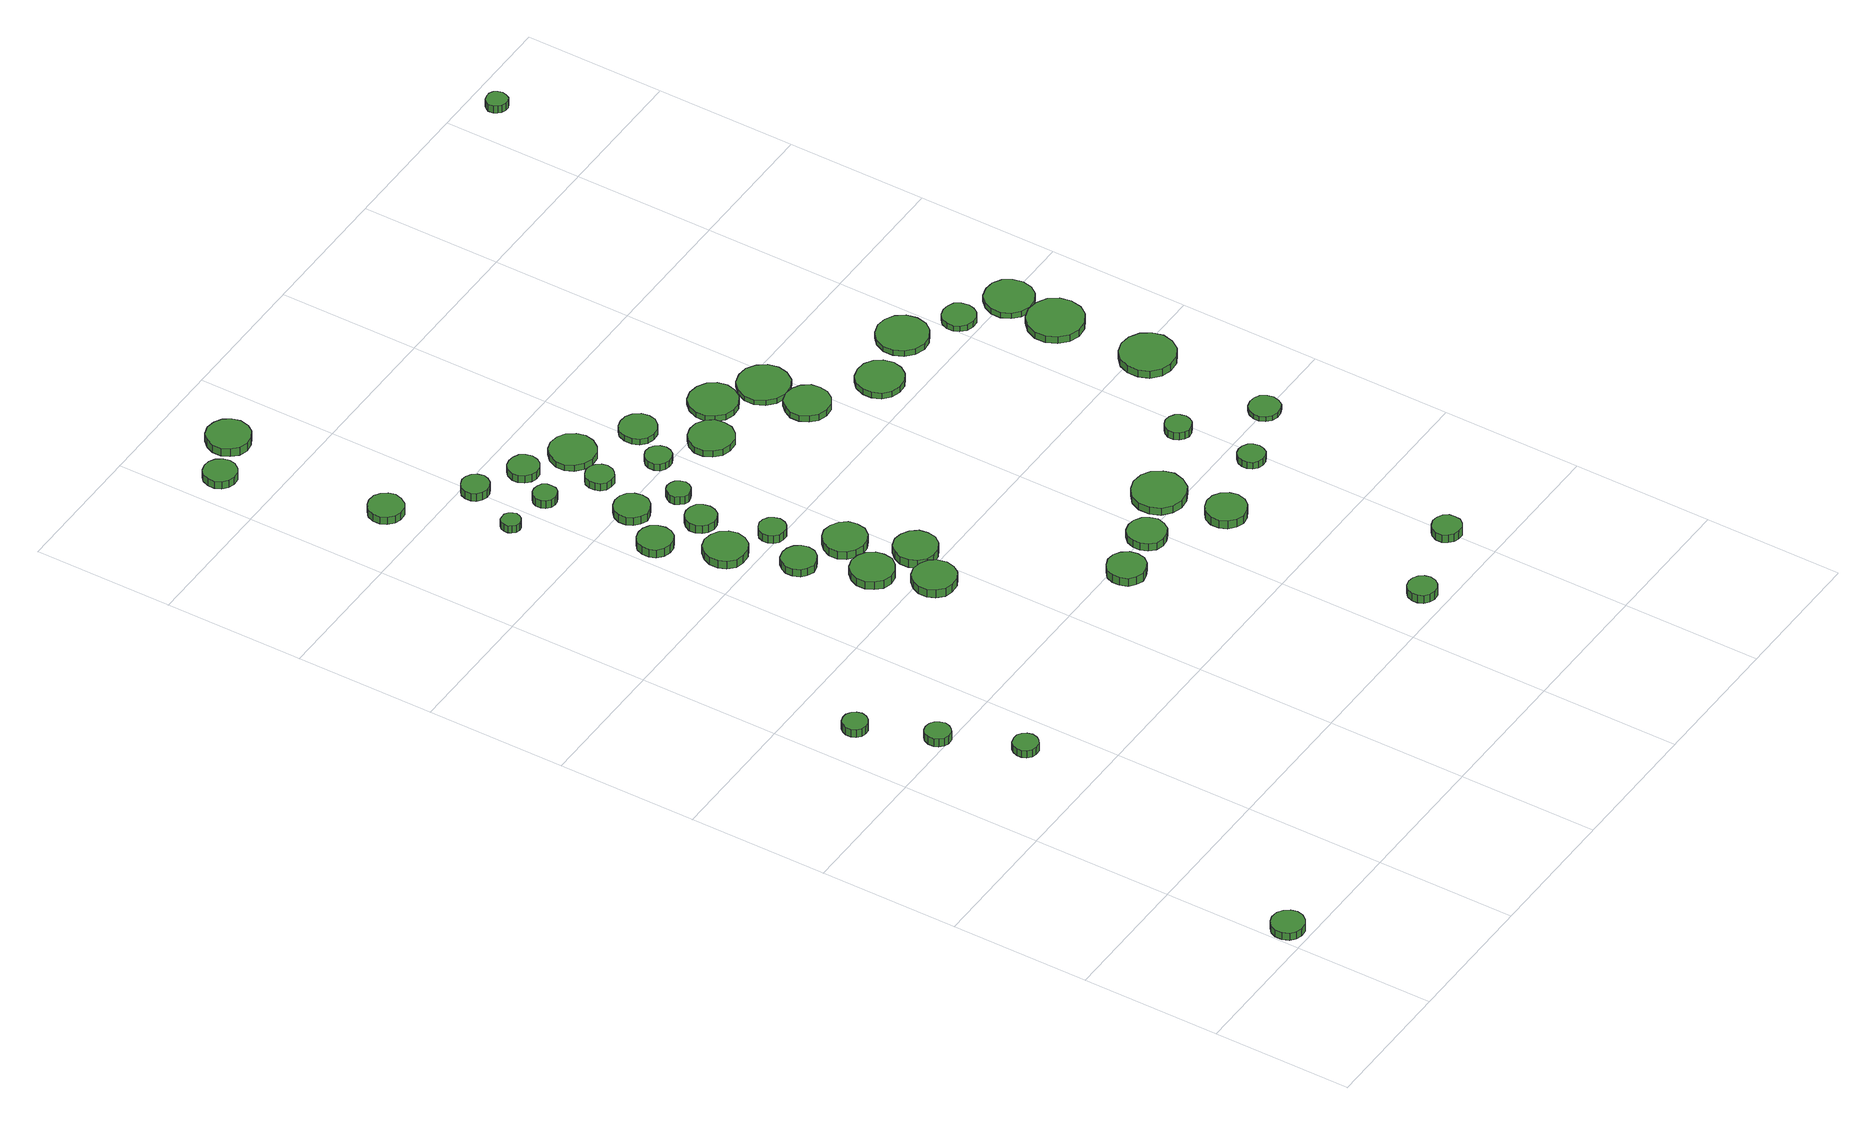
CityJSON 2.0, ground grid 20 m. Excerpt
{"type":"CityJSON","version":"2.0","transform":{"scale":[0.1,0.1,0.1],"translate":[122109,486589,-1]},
"CityObjects":{
"tree1":{"type":"SolitaryVegetationObject","attributes":{"function":"something"},"geometry":[{"type":"MultiSurface","lod":"1","boundaries":[[[0,1,2,3,4,5,6,7,8,9,10,11,12,13,14]],[[15,16,17,18,19,20,21,22,23,24,25,26,27,28,29]],[[0,29,28,1]],[[1,28,27,2]],[[2,27,26,3]],[[3,26,25,4]],[[4,25,24,5]],[[5,24,23,6]],[[6,23,22,7]],[[7,22,21,8]],[[8,21,20,9]],[[9,20,19,10]],[[10,19,18,11]],[[11,18,17,12]],[[12,17,16,13]],[[13,16,15,14]],[[14,15,29,0]]]}]},
"tree2":{"type":"SolitaryVegetationObject","attributes":{"function":"something"},"geometry":[{"type":"MultiSurface","lod":"1","boundaries":[[[30,31,32,33,34,35,36,37,38,39,40,41,42,43,44]],[[45,46,47,48,49,50,51,52,53,54,55,56,57,58,59]],[[30,59,58,31]],[[31,58,57,32]],[[32,57,56,33]],[[33,56,55,34]],[[34,55,54,35]],[[35,54,53,36]],[[36,53,52,37]],[[37,52,51,38]],[[38,51,50,39]],[[39,50,49,40]],[[40,49,48,41]],[[41,48,47,42]],[[42,47,46,43]],[[43,46,45,44]],[[44,45,59,30]]]}]},
"tree3":{"type":"SolitaryVegetationObject","attributes":{"function":"something"},"geometry":[{"type":"MultiSurface","lod":"1","boundaries":[[[60,61,62,63,64,65,66,67,68,69,70,71,72,73,74]],[[75,76,77,78,79,80,81,82,83,84,85,86,87,88,89]],[[60,89,88,61]],[[61,88,87,62]],[[62,87,86,63]],[[63,86,85,64]],[[64,85,84,65]],[[65,84,83,66]],[[66,83,82,67]],[[67,82,81,68]],[[68,81,80,69]],[[69,80,79,70]],[[70,79,78,71]],[[71,78,77,72]],[[72,77,76,73]],[[73,76,75,74]],[[74,75,89,60]]]}]},
"tree4":{"type":"SolitaryVegetationObject","attributes":{"function":"something"},"geometry":[{"type":"MultiSurface","lod":"1","boundaries":[[[90,91,92,93,94,95,96,97,98,99,100,101,102,103,104]],[[105,106,107,108,109,110,111,112,113,114,115,116,117,118,119]],[[90,119,118,91]],[[91,118,117,92]],[[92,117,116,93]],[[93,116,115,94]],[[94,115,114,95]],[[95,114,113,96]],[[96,113,112,97]],[[97,112,111,98]],[[98,111,110,99]],[[99,110,109,100]],[[100,109,108,101]],[[101,108,107,102]],[[102,107,106,103]],[[103,106,105,104]],[[104,105,119,90]]]}]},
"tree5":{"type":"SolitaryVegetationObject","attributes":{"function":"something"},"geometry":[{"type":"MultiSurface","lod":"1","boundaries":[[[120,121,122,123,124,125,126,127,128,129,130,131,132,133,134]],[[135,136,137,138,139,140,141,142,143,144,145,146,147,148,149]],[[120,149,148,121]],[[121,148,147,122]],[[122,147,146,123]],[[123,146,145,124]],[[124,145,144,125]],[[125,144,143,126]],[[126,143,142,127]],[[127,142,141,128]],[[128,141,140,129]],[[129,140,139,130]],[[130,139,138,131]],[[131,138,137,132]],[[132,137,136,133]],[[133,136,135,134]],[[134,135,149,120]]]}]},
"tree6":{"type":"SolitaryVegetationObject","attributes":{"function":"something"},"geometry":[{"type":"MultiSurface","lod":"1","boundaries":[[[150,151,152,153,154,155,156,157,158,159,160,161,162,163,164]],[[165,166,167,168,169,170,171,172,173,174,175,176,177,178,179]],[[150,179,178,151]],[[151,178,177,152]],[[152,177,176,153]],[[153,176,175,154]],[[154,175,174,155]],[[155,174,173,156]],[[156,173,172,157]],[[157,172,171,158]],[[158,171,170,159]],[[159,170,169,160]],[[160,169,168,161]],[[161,168,167,162]],[[162,167,166,163]],[[163,166,165,164]],[[164,165,179,150]]]}]},
"tree7":{"type":"SolitaryVegetationObject","attributes":{"function":"something"},"geometry":[{"type":"MultiSurface","lod":"1","boundaries":[[[180,181,182,183,184,185,186,187,188,189,190,191,192,193,194]],[[195,196,197,198,199,200,201,202,203,204,205,206,207,208,209]],[[180,209,208,181]],[[181,208,207,182]],[[182,207,206,183]],[[183,206,205,184]],[[184,205,204,185]],[[185,204,203,186]],[[186,203,202,187]],[[187,202,201,188]],[[188,201,200,189]],[[189,200,199,190]],[[190,199,198,191]],[[191,198,197,192]],[[192,197,196,193]],[[193,196,195,194]],[[194,195,209,180]]]}]},
"tree8":{"type":"SolitaryVegetationObject","attributes":{"function":"something"},"geometry":[{"type":"MultiSurface","lod":"1","boundaries":[[[210,211,212,213,214,215,216,217,218,219,220,221,222,223,224]],[[225,226,227,228,229,230,231,232,233,234,235,236,237,238,239]],[[210,239,238,211]],[[211,238,237,212]],[[212,237,236,213]],[[213,236,235,214]],[[214,235,234,215]],[[215,234,233,216]],[[216,233,232,217]],[[217,232,231,218]],[[218,231,230,219]],[[219,230,229,220]],[[220,229,228,221]],[[221,228,227,222]],[[222,227,226,223]],[[223,226,225,224]],[[224,225,239,210]]]}]},
"tree9":{"type":"SolitaryVegetationObject","attributes":{"function":"something"},"geometry":[{"type":"MultiSurface","lod":"1","boundaries":[[[240,241,242,243,244,245,246,247,248,249,250,251,252,253,254]],[[255,256,257,258,259,260,261,262,263,264,265,266,267,268,269]],[[240,269,268,241]],[[241,268,267,242]],[[242,267,266,243]],[[243,266,265,244]],[[244,265,264,245]],[[245,264,263,246]],[[246,263,262,247]],[[247,262,261,248]],[[248,261,260,249]],[[249,260,259,250]],[[250,259,258,251]],[[251,258,257,252]],[[252,257,256,253]],[[253,256,255,254]],[[254,255,269,240]]]}]},
"tree10":{"type":"SolitaryVegetationObject","attributes":{"function":"something"},"geometry":[{"type":"MultiSurface","lod":"1","boundaries":[[[270,271,272,273,274,275,276,277,278,279,280,281,282,283,284]],[[285,286,287,288,289,290,291,292,293,294,295,296,297,298,299]],[[270,299,298,271]],[[271,298,297,272]],[[272,297,296,273]],[[273,296,295,274]],[[274,295,294,275]],[[275,294,293,276]],[[276,293,292,277]],[[277,292,291,278]],[[278,291,290,279]],[[279,290,289,280]],[[280,289,288,281]],[[281,288,287,282]],[[282,287,286,283]],[[283,286,285,284]],[[284,285,299,270]]]}]},
"tree11":{"type":"SolitaryVegetationObject","attributes":{"function":"something"},"geometry":[{"type":"MultiSurface","lod":"1","boundaries":[[[300,301,302,303,304,305,306,307,308,309,310,311,312,313,314]],[[315,316,317,318,319,320,321,322,323,324,325,326,327,328,329]],[[300,329,328,301]],[[301,328,327,302]],[[302,327,326,303]],[[303,326,325,304]],[[304,325,324,305]],[[305,324,323,306]],[[306,323,322,307]],[[307,322,321,308]],[[308,321,320,309]],[[309,320,319,310]],[[310,319,318,311]],[[311,318,317,312]],[[312,317,316,313]],[[313,316,315,314]],[[314,315,329,300]]]}]},
"tree12":{"type":"SolitaryVegetationObject","attributes":{"function":"something"},"geometry":[{"type":"MultiSurface","lod":"1","boundaries":[[[330,331,332,333,334,335,336,337,338,339,340,341,342,343,344]],[[345,346,347,348,349,350,351,352,353,354,355,356,357,358,359]],[[330,359,358,331]],[[331,358,357,332]],[[332,357,356,333]],[[333,356,355,334]],[[334,355,354,335]],[[335,354,353,336]],[[336,353,352,337]],[[337,352,351,338]],[[338,351,350,339]],[[339,350,349,340]],[[340,349,348,341]],[[341,348,347,342]],[[342,347,346,343]],[[343,346,345,344]],[[344,345,359,330]]]}]},
"tree13":{"type":"SolitaryVegetationObject","attributes":{"function":"something"},"geometry":[{"type":"MultiSurface","lod":"1","boundaries":[[[360,361,362,363,364,365,366,367,368,369,370,371,372,373,374]],[[375,376,377,378,379,380,381,382,383,384,385,386,387,388,389]],[[360,389,388,361]],[[361,388,387,362]],[[362,387,386,363]],[[363,386,385,364]],[[364,385,384,365]],[[365,384,383,366]],[[366,383,382,367]],[[367,382,381,368]],[[368,381,380,369]],[[369,380,379,370]],[[370,379,378,371]],[[371,378,377,372]],[[372,377,376,373]],[[373,376,375,374]],[[374,375,389,360]]]}]},
"tree14":{"type":"SolitaryVegetationObject","attributes":{"function":"something"},"geometry":[{"type":"MultiSurface","lod":"1","boundaries":[[[390,391,392,393,394,395,396,397,398,399,400,401,402,403,404]],[[405,406,407,408,409,410,411,412,413,414,415,416,417,418,419]],[[390,419,418,391]],[[391,418,417,392]],[[392,417,416,393]],[[393,416,415,394]],[[394,415,414,395]],[[395,414,413,396]],[[396,413,412,397]],[[397,412,411,398]],[[398,411,410,399]],[[399,410,409,400]],[[400,409,408,401]],[[401,408,407,402]],[[402,407,406,403]],[[403,406,405,404]],[[404,405,419,390]]]}]},
"tree15":{"type":"SolitaryVegetationObject","attributes":{"function":"something"},"geometry":[{"type":"MultiSurface","lod":"1","boundaries":[[[420,421,422,423,424,425,426,427,428,429,430,431,432,433,434]],[[435,436,437,438,439,440,441,442,443,444,445,446,447,448,449]],[[420,449,448,421]],[[421,448,447,422]],[[422,447,446,423]],[[423,446,445,424]],[[424,445,444,425]],[[425,444,443,426]],[[426,443,442,427]],[[427,442,441,428]],[[428,441,440,429]],[[429,440,439,430]],[[430,439,438,431]],[[431,438,437,432]],[[432,437,436,433]],[[433,436,435,434]],[[434,435,449,420]]]}]},
"tree16":{"type":"SolitaryVegetationObject","attributes":{"function":"something"},"geometry":[{"type":"MultiSurface","lod":"1","boundaries":[[[450,451,452,453,454,455,456,457,458,459,460,461,462,463,464]],[[465,466,467,468,469,470,471,472,473,474,475,476,477,478,479]],[[450,479,478,451]],[[451,478,477,452]],[[452,477,476,453]],[[453,476,475,454]],[[454,475,474,455]],[[455,474,473,456]],[[456,473,472,457]],[[457,472,471,458]],[[458,471,470,459]],[[459,470,469,460]],[[460,469,468,461]],[[461,468,467,462]],[[462,467,466,463]],[[463,466,465,464]],[[464,465,479,450]]]}]},
"tree17":{"type":"SolitaryVegetationObject","attributes":{"function":"something"},"geometry":[{"type":"MultiSurface","lod":"1","boundaries":[[[480,481,482,483,484,485,486,487,488,489,490,491,492,493,494]],[[495,496,497,498,499,500,501,502,503,504,505,506,507,508,509]],[[480,509,508,481]],[[481,508,507,482]],[[482,507,506,483]],[[483,506,505,484]],[[484,505,504,485]],[[485,504,503,486]],[[486,503,502,487]],[[487,502,501,488]],[[488,501,500,489]],[[489,500,499,490]],[[490,499,498,491]],[[491,498,497,492]],[[492,497,496,493]],[[493,496,495,494]],[[494,495,509,480]]]}]},
"tree18":{"type":"SolitaryVegetationObject","attributes":{"function":"something"},"geometry":[{"type":"MultiSurface","lod":"1","boundaries":[[[510,511,512,513,514,515,516,517,518,519,520,521,522,523,524]],[[525,526,527,528,529,530,531,532,533,534,535,536,537,538,539]],[[510,539,538,511]],[[511,538,537,512]],[[512,537,536,513]],[[513,536,535,514]],[[514,535,534,515]],[[515,534,533,516]],[[516,533,532,517]],[[517,532,531,518]],[[518,531,530,519]],[[519,530,529,520]],[[520,529,528,521]],[[521,528,527,522]],[[522,527,526,523]],[[523,526,525,524]],[[524,525,539,510]]]}]},
"tree19":{"type":"SolitaryVegetationObject","attributes":{"function":"something"},"geometry":[{"type":"MultiSurface","lod":"1","boundaries":[[[540,541,542,543,544,545,546,547,548,549,550,551,552,553,554]],[[555,556,557,558,559,560,561,562,563,564,565,566,567,568,569]],[[540,569,568,541]],[[541,568,567,542]],[[542,567,566,543]],[[543,566,565,544]],[[544,565,564,545]],[[545,564,563,546]],[[546,563,562,547]],[[547,562,561,548]],[[548,561,560,549]],[[549,560,559,550]],[[550,559,558,551]],[[551,558,557,552]],[[552,557,556,553]],[[553,556,555,554]],[[554,555,569,540]]]}]},
"tree20":{"type":"SolitaryVegetationObject","attributes":{"function":"something"},"geometry":[{"type":"MultiSurface","lod":"1","boundaries":[[[570,571,572,573,574,575,576,577,578,579,580,581,582,583,584]],[[585,586,587,588,589,590,591,592,593,594,595,596,597,598,599]],[[570,599,598,571]],[[571,598,597,572]],[[572,597,596,573]],[[573,596,595,574]],[[574,595,594,575]],[[575,594,593,576]],[[576,593,592,577]],[[577,592,591,578]],[[578,591,590,579]],[[579,590,589,580]],[[580,589,588,581]],[[581,588,587,582]],[[582,587,586,583]],[[583,586,585,584]],[[584,585,599,570]]]}]},
"tree21":{"type":"SolitaryVegetationObject","attributes":{"function":"something"},"geometry":[{"type":"MultiSurface","lod":"1","boundaries":[[[600,601,602,603,604,605,606,607,608,609,610,611,612,613,614]],[[615,616,617,618,619,620,621,622,623,624,625,626,627,628,629]],[[600,629,628,601]],[[601,628,627,602]],[[602,627,626,603]],[[603,626,625,604]],[[604,625,624,605]],[[605,624,623,606]],[[606,623,622,607]],[[607,622,621,608]],[[608,621,620,609]],[[609,620,619,610]],[[610,619,618,611]],[[611,618,617,612]],[[612,617,616,613]],[[613,616,615,614]],[[614,615,629,600]]]}]},
"tree22":{"type":"SolitaryVegetationObject","attributes":{"function":"something"},"geometry":[{"type":"MultiSurface","lod":"1","boundaries":[[[630,631,632,633,634,635,636,637,638,639,640,641,642,643,644]],[[645,646,647,648,649,650,651,652,653,654,655,656,657,658,659]],[[630,659,658,631]],[[631,658,657,632]],[[632,657,656,633]],[[633,656,655,634]],[[634,655,654,635]],[[635,654,653,636]],[[636,653,652,637]],[[637,652,651,638]],[[638,651,650,639]],[[639,650,649,640]],[[640,649,648,641]],[[641,648,647,642]],[[642,647,646,643]],[[643,646,645,644]],[[644,645,659,630]]]}]},
"tree23":{"type":"SolitaryVegetationObject","attributes":{"function":"something"},"geometry":[{"type":"MultiSurface","lod":"1","boundaries":[[[660,661,662,663,664,665,666,667,668,669,670,671,672,673,674]],[[675,676,677,678,679,680,681,682,683,684,685,686,687,688,689]],[[660,689,688,661]],[[661,688,687,662]],[[662,687,686,663]],[[663,686,685,664]],[[664,685,684,665]],[[665,684,683,666]],[[666,683,682,667]],[[667,682,681,668]],[[668,681,680,669]],[[669,680,679,670]],[[670,679,678,671]],[[671,678,677,672]],[[672,677,676,673]],[[673,676,675,674]],[[674,675,689,660]]]}]},
"tree24":{"type":"SolitaryVegetationObject","attributes":{"function":"something"},"geometry":[{"type":"MultiSurface","lod":"1","boundaries":[[[690,691,692,693,694,695,696,697,698,699,700,701,702,703,704]],[[705,706,707,708,709,710,711,712,713,714,715,716,717,718,719]],[[690,719,718,691]],[[691,718,717,692]],[[692,717,716,693]],[[693,716,715,694]],[[694,715,714,695]],[[695,714,713,696]],[[696,713,712,697]],[[697,712,711,698]],[[698,711,710,699]],[[699,710,709,700]],[[700,709,708,701]],[[701,708,707,702]],[[702,707,706,703]],[[703,706,705,704]],[[704,705,719,690]]]}]},
"tree25":{"type":"SolitaryVegetationObject","attributes":{"function":"something"},"geometry":[{"type":"MultiSurface","lod":"1","boundaries":[[[720,721,722,723,724,725,726,727,728,729,730,731,732,733,734]],[[735,736,737,738,739,740,741,742,743,744,745,746,747,748,749]],[[720,749,748,721]],[[721,748,747,722]],[[722,747,746,723]],[[723,746,745,724]],[[724,745,744,725]],[[725,744,743,726]],[[726,743,742,727]],[[727,742,741,728]],[[728,741,740,729]],[[729,740,739,730]],[[730,739,738,731]],[[731,738,737,732]],[[732,737,736,733]],[[733,736,735,734]],[[734,735,749,720]]]}]},
"tree26":{"type":"SolitaryVegetationObject","attributes":{"function":"something"},"geometry":[{"type":"MultiSurface","lod":"1","boundaries":[[[750,751,752,753,754,755,756,757,758,759,760,761,762,763,764]],[[765,766,767,768,769,770,771,772,773,774,775,776,777,778,779]],[[750,779,778,751]],[[751,778,777,752]],[[752,777,776,753]],[[753,776,775,754]],[[754,775,774,755]],[[755,774,773,756]],[[756,773,772,757]],[[757,772,771,758]],[[758,771,770,759]],[[759,770,769,760]],[[760,769,768,761]],[[761,768,767,762]],[[762,767,766,763]],[[763,766,765,764]],[[764,765,779,750]]]}]},
"tree27":{"type":"SolitaryVegetationObject","attributes":{"function":"something"},"geometry":[{"type":"MultiSurface","lod":"1","boundaries":[[[780,781,782,783,784,785,786,787,788,789,790,791,792,793,794]],[[795,796,797,798,799,800,801,802,803,804,805,806,807,808,809]],[[780,809,808,781]],[[781,808,807,782]],[[782,807,806,783]],[[783,806,805,784]],[[784,805,804,785]],[[785,804,803,786]],[[786,803,802,787]],[[787,802,801,788]],[[788,801,800,789]],[[789,800,799,790]],[[790,799,798,791]],[[791,798,797,792]],[[792,797,796,793]],[[793,796,795,794]],[[794,795,809,780]]]}]},
"tree28":{"type":"SolitaryVegetationObject","attributes":{"function":"something"},"geometry":[{"type":"MultiSurface","lod":"1","boundaries":[[[810,811,812,813,814,815,816,817,818,819,820,821,822,823,824]],[[825,826,827,828,829,830,831,832,833,834,835,836,837,838,839]],[[810,839,838,811]],[[811,838,837,812]],[[812,837,836,813]],[[813,836,835,814]],[[814,835,834,815]],[[815,834,833,816]],[[816,833,832,817]],[[817,832,831,818]],[[818,831,830,819]],[[819,830,829,820]],[[820,829,828,821]],[[821,828,827,822]],[[822,827,826,823]],[[823,826,825,824]],[[824,825,839,810]]]}]},
"tree29":{"type":"SolitaryVegetationObject","attributes":{"function":"something"},"geometry":[{"type":"MultiSurface","lod":"1","boundaries":[[[840,841,842,843,844,845,846,847,848,849,850,851,852,853,854]],[[855,856,857,858,859,860,861,862,863,864,865,866,867,868,869]],[[840,869,868,841]],[[841,868,867,842]],[[842,867,866,843]],[[843,866,865,844]],[[844,865,864,845]],[[845,864,863,846]],[[846,863,862,847]],[[847,862,861,848]],[[848,861,860,849]],[[849,860,859,850]],[[850,859,858,851]],[[851,858,857,852]],[[852,857,856,853]],[[853,856,855,854]],[[854,855,869,840]]]}]},
"tree30":{"type":"SolitaryVegetationObject","attributes":{"function":"something"},"geometry":[{"type":"MultiSurface","lod":"1","boundaries":[[[870,871,872,873,874,875,876,877,878,879,880,881,882,883,884]],[[885,886,887,888,889,890,891,892,893,894,895,896,897,898,899]],[[870,899,898,871]],[[871,898,897,872]],[[872,897,896,873]],[[873,896,895,874]],[[874,895,894,875]],[[875,894,893,876]],[[876,893,892,877]],[[877,892,891,878]],[[878,891,890,879]],[[879,890,889,880]],[[880,889,888,881]],[[881,888,887,882]],[[882,887,886,883]],[[883,886,885,884]],[[884,885,899,870]]]}]},
"tree31":{"type":"SolitaryVegetationObject","attributes":{"function":"something"},"geometry":[{"type":"MultiSurface","lod":"1","boundaries":[[[900,901,902,903,904,905,906,907,908,909,910,911,912,913,914]],[[915,916,917,918,919,920,921,922,923,924,925,926,927,928,929]],[[900,929,928,901]],[[901,928,927,902]],[[902,927,926,903]],[[903,926,925,904]],[[904,925,924,905]],[[905,924,923,906]],[[906,923,922,907]],[[907,922,921,908]],[[908,921,920,909]],[[909,920,919,910]],[[910,919,918,911]],[[911,918,917,912]],[[912,917,916,913]],[[913,916,915,914]],[[914,915,929,900]]]}]},
"tree32":{"type":"SolitaryVegetationObject","attributes":{"function":"something"},"geometry":[{"type":"MultiSurface","lod":"1","boundaries":[[[930,931,932,933,934,935,936,937,938,939,940,941,942,943,944]],[[945,946,947,948,949,950,951,952,953,954,955,956,957,958,959]],[[930,959,958,931]],[[931,958,957,932]],[[932,957,956,933]],[[933,956,955,934]],[[934,955,954,935]],[[935,954,953,936]],[[936,953,952,937]],[[937,952,951,938]],[[938,951,950,939]],[[939,950,949,940]],[[940,949,948,941]],[[941,948,947,942]],[[942,947,946,943]],[[943,946,945,944]],[[944,945,959,930]]]}]},
"tree33":{"type":"SolitaryVegetationObject","attributes":{"function":"something"},"geometry":[{"type":"MultiSurface","lod":"1","boundaries":[[[960,961,962,963,964,965,966,967,968,969,970,971,972,973,974]],[[975,976,977,978,979,980,981,982,983,984,985,986,987,988,989]],[[960,989,988,961]],[[961,988,987,962]],[[962,987,986,963]],[[963,986,985,964]],[[964,985,984,965]],[[965,984,983,966]],[[966,983,982,967]],[[967,982,981,968]],[[968,981,980,969]],[[969,980,979,970]],[[970,979,978,971]],[[971,978,977,972]],[[972,977,976,973]],[[973,976,975,974]],[[974,975,989,960]]]}]},
"tree34":{"type":"SolitaryVegetationObject","attributes":{"function":"something"},"geometry":[{"type":"MultiSurface","lod":"1","boundaries":[[[990,991,992,993,994,995,996,997,998,999,1000,1001,1002,1003,1004]],[[1005,1006,1007,1008,1009,1010,1011,1012,1013,1014,1015,1016,1017,1018,1019]],[[990,1019,1018,991]],[[991,1018,1017,992]],[[992,1017,1016,993]],[[993,1016,1015,994]],[[994,1015,1014,995]],[[995,1014,1013,996]],[[996,1013,1012,997]],[[997,1012,1011,998]],[[998,1011,1010,999]],[[999,1010,1009,1000]],[[1000,1009,1008,1001]],[[1001,1008,1007,1002]],[[1002,1007,1006,1003]],[[1003,1006,1005,1004]],[[1004,1005,1019,990]]]}]},
"tree35":{"type":"SolitaryVegetationObject","attributes":{"function":"something"},"geometry":[{"type":"MultiSurface","lod":"1","boundaries":[[[1020,1021,1022,1023,1024,1025,1026,1027,1028,1029,1030,1031,1032,1033,1034]],[[1035,1036,1037,1038,1039,1040,1041,1042,1043,1044,1045,1046,1047,1048,1049]],[[1020,1049,1048,1021]],[[1021,1048,1047,1022]],[[1022,1047,1046,1023]],[[1023,1046,1045,1024]],[[1024,1045,1044,1025]],[[1025,1044,1043,1026]],[[1026,1043,1042,1027]],[[1027,1042,1041,1028]],[[1028,1041,1040,1029]],[[1029,1040,1039,1030]],[[1030,1039,1038,1031]],[[1031,1038,1037,1032]],[[1032,1037,1036,1033]],[[1033,1036,1035,1034]],[[1034,1035,1049,1020]]]}]},
"tree36":{"type":"SolitaryVegetationObject","attributes":{"function":"something"},"geometry":[{"type":"MultiSurface","lod":"1","boundaries":[[[1050,1051,1052,1053,1054,1055,1056,1057,1058,1059,1060,1061,1062,1063,1064]],[[1065,1066,1067,1068,1069,1070,1071,1072,1073,1074,1075,1076,1077,1078,1079]],[[1050,1079,1078,1051]],[[1051,1078,1077,1052]],[[1052,1077,1076,1053]],[[1053,1076,1075,1054]],[[1054,1075,1074,1055]],[[1055,1074,1073,1056]],[[1056,1073,1072,1057]],[[1057,1072,1071,1058]],[[1058,1071,1070,1059]],[[1059,1070,1069,1060]],[[1060,1069,1068,1061]],[[1061,1068,1067,1062]],[[1062,1067,1066,1063]],[[1063,1066,1065,1064]],[[1064,1065,1079,1050]]]}]},
"tree37":{"type":"SolitaryVegetationObject","attributes":{"function":"something"},"geometry":[{"type":"MultiSurface","lod":"1","boundaries":[[[1080,1081,1082,1083,1084,1085,1086,1087,1088,1089,1090,1091,1092,1093,1094]],[[1095,1096,1097,1098,1099,1100,1101,1102,1103,1104,1105,1106,1107,1108,1109]],[[1080,1109,1108,1081]],[[1081,1108,1107,1082]],[[1082,1107,1106,1083]],[[1083,1106,1105,1084]],[[1084,1105,1104,1085]],[[1085,1104,1103,1086]],[[1086,1103,1102,1087]],[[1087,1102,1101,1088]],[[1088,1101,1100,1089]],[[1089,1100,1099,1090]],[[1090,1099,1098,1091]],[[1091,1098,1097,1092]],[[1092,1097,1096,1093]],[[1093,1096,1095,1094]],[[1094,1095,1109,1080]]]}]},
"tree38":{"type":"SolitaryVegetationObject","attributes":{"function":"something"},"geometry":[{"type":"MultiSurface","lod":"1","boundaries":[[[1110,1111,1112,1113,1114,1115,1116,1117,1118,1119,1120,1121,1122,1123,1124]],[[1125,1126,1127,1128,1129,1130,1131,1132,1133,1134,1135,1136,1137,1138,1139]],[[1110,1139,1138,1111]],[[1111,1138,1137,1112]],[[1112,1137,1136,1113]],[[1113,1136,1135,1114]],[[1114,1135,1134,1115]],[[1115,1134,1133,1116]],[[1116,1133,1132,1117]],[[1117,1132,1131,1118]],[[1118,1131,1130,1119]],[[1119,1130,1129,1120]],[[1120,1129,1128,1121]],[[1121,1128,1127,1122]],[[1122,1127,1126,1123]],[[1123,1126,1125,1124]],[[1124,1125,1139,1110]]]}]},
"tree39":{"type":"SolitaryVegetationObject","attributes":{"function":"something"},"geometry":[{"type":"MultiSurface","lod":"1","boundaries":[[[1140,1141,1142,1143,1144,1145,1146,1147,1148,1149,1150,1151,1152,1153,1154]],[[1155,1156,1157,1158,1159,1160,1161,1162,1163,1164,1165,1166,1167,1168,1169]],[[1140,1169,1168,1141]],[[1141,1168,1167,1142]],[[1142,1167,1166,1143]],[[1143,1166,1165,1144]],[[1144,1165,1164,1145]],[[1145,1164,1163,1146]],[[1146,1163,1162,1147]],[[1147,1162,1161,1148]],[[1148,1161,1160,1149]],[[1149,1160,1159,1150]],[[1150,1159,1158,1151]],[[1151,1158,1157,1152]],[[1152,1157,1156,1153]],[[1153,1156,1155,1154]],[[1154,1155,1169,1140]]]}]},
"tree40":{"type":"SolitaryVegetationObject","attributes":{"function":"something"},"geometry":[{"type":"MultiSurface","lod":"1","boundaries":[[[1170,1171,1172,1173,1174,1175,1176,1177,1178,1179,1180,1181,1182,1183,1184]],[[1185,1186,1187,1188,1189,1190,1191,1192,1193,1194,1195,1196,1197,1198,1199]],[[1170,1199,1198,1171]],[[1171,1198,1197,1172]],[[1172,1197,1196,1173]],[[1173,1196,1195,1174]],[[1174,1195,1194,1175]],[[1175,1194,1193,1176]],[[1176,1193,1192,1177]],[[1177,1192,1191,1178]],[[1178,1191,1190,1179]],[[1179,1190,1189,1180]],[[1180,1189,1188,1181]],[[1181,1188,1187,1182]],[[1182,1187,1186,1183]],[[1183,1186,1185,1184]],[[1184,1185,1199,1170]]]}]},
"tree41":{"type":"SolitaryVegetationObject","attributes":{"function":"something"},"geometry":[{"type":"MultiSurface","lod":"1","boundaries":[[[1200,1201,1202,1203,1204,1205,1206,1207,1208,1209,1210,1211,1212,1213,1214]],[[1215,1216,1217,1218,1219,1220,1221,1222,1223,1224,1225,1226,1227,1228,1229]],[[1200,1229,1228,1201]],[[1201,1228,1227,1202]],[[1202,1227,1226,1203]],[[1203,1226,1225,1204]],[[1204,1225,1224,1205]],[[1205,1224,1223,1206]],[[1206,1223,1222,1207]],[[1207,1222,1221,1208]],[[1208,1221,1220,1209]],[[1209,1220,1219,1210]],[[1210,1219,1218,1211]],[[1211,1218,1217,1212]],[[1212,1217,1216,1213]],[[1213,1216,1215,1214]],[[1214,1215,1229,1200]]]}]},
"tree42":{"type":"SolitaryVegetationObject","attributes":{"function":"something"},"geometry":[{"type":"MultiSurface","lod":"1","boundaries":[[[1230,1231,1232,1233,1234,1235,1236,1237,1238,1239,1240,1241,1242,1243,1244]],[[1245,1246,1247,1248,1249,1250,1251,1252,1253,1254,1255,1256,1257,1258,1259]],[[1230,1259,1258,1231]],[[1231,1258,1257,1232]],[[1232,1257,1256,1233]],[[1233,1256,1255,1234]],[[1234,1255,1254,1235]],[[1235,1254,1253,1236]],[[1236,1253,1252,1237]],[[1237,1252,1251,1238]],[[1238,1251,1250,1239]],[[1239,1250,1249,1240]],[[1240,1249,1248,1241]],[[1241,1248,1247,1242]],[[1242,1247,1246,1243]],[[1243,1246,1245,1244]],[[1244,1245,1259,1230]]]}]},
"tree43":{"type":"SolitaryVegetationObject","attributes":{"function":"something"},"geometry":[{"type":"MultiSurface","lod":"1","boundaries":[[[1260,1261,1262,1263,1264,1265,1266,1267,1268,1269,1270,1271,1272,1273,1274]],[[1275,1276,1277,1278,1279,1280,1281,1282,1283,1284,1285,1286,1287,1288,1289]],[[1260,1289,1288,1261]],[[1261,1288,1287,1262]],[[1262,1287,1286,1263]],[[1263,1286,1285,1264]],[[1264,1285,1284,1265]],[[1265,1284,1283,1266]],[[1266,1283,1282,1267]],[[1267,1282,1281,1268]],[[1268,1281,1280,1269]],[[1269,1280,1279,1270]],[[1270,1279,1278,1271]],[[1271,1278,1277,1272]],[[1272,1277,1276,1273]],[[1273,1276,1275,1274]],[[1274,1275,1289,1260]]]}]},
"tree44":{"type":"SolitaryVegetationObject","attributes":{"function":"something"},"geometry":[{"type":"MultiSurface","lod":"1","boundaries":[[[1290,1291,1292,1293,1294,1295,1296,1297,1298,1299,1300,1301,1302,1303,1304]],[[1305,1306,1307,1308,1309,1310,1311,1312,1313,1314,1315,1316,1317,1318,1319]],[[1290,1319,1318,1291]],[[1291,1318,1317,1292]],[[1292,1317,1316,1293]],[[1293,1316,1315,1294]],[[1294,1315,1314,1295]],[[1295,1314,1313,1296]],[[1296,1313,1312,1297]],[[1297,1312,1311,1298]],[[1298,1311,1310,1299]],[[1299,1310,1309,1300]],[[1300,1309,1308,1301]],[[1301,1308,1307,1302]],[[1302,1307,1306,1303]],[[1303,1306,1305,1304]],[[1304,1305,1319,1290]]]}]},
"tree45":{"type":"SolitaryVegetationObject","attributes":{"function":"something"},"geometry":[{"type":"MultiSurface","lod":"1","boundaries":[[[1320,1321,1322,1323,1324,1325,1326,1327,1328,1329,1330,1331,1332,1333,1334]],[[1335,1336,1337,1338,1339,1340,1341,1342,1343,1344,1345,1346,1347,1348,1349]],[[1320,1349,1348,1321]],[[1321,1348,1347,1322]],[[1322,1347,1346,1323]],[[1323,1346,1345,1324]],[[1324,1345,1344,1325]],[[1325,1344,1343,1326]],[[1326,1343,1342,1327]],[[1327,1342,1341,1328]],[[1328,1341,1340,1329]],[[1329,1340,1339,1330]],[[1330,1339,1338,1331]],[[1331,1338,1337,1332]],[[1332,1337,1336,1333]],[[1333,1336,1335,1334]],[[1334,1335,1349,1320]]]}]},
"tree46":{"type":"SolitaryVegetationObject","attributes":{"function":"something"},"geometry":[{"type":"MultiSurface","lod":"1","boundaries":[[[1350,1351,1352,1353,1354,1355,1356,1357,1358,1359,1360,1361,1362,1363,1364]],[[1365,1366,1367,1368,1369,1370,1371,1372,1373,1374,1375,1376,1377,1378,1379]],[[1350,1379,1378,1351]],[[1351,1378,1377,1352]],[[1352,1377,1376,1353]],[[1353,1376,1375,1354]],[[1354,1375,1374,1355]],[[1355,1374,1373,1356]],[[1356,1373,1372,1357]],[[1357,1372,1371,1358]],[[1358,1371,1370,1359]],[[1359,1370,1369,1360]],[[1360,1369,1368,1361]],[[1361,1368,1367,1362]],[[1362,1367,1366,1363]],[[1363,1366,1365,1364]],[[1364,1365,1379,1350]]]}]}
},
"vertices":[
[50,32,18],[48,41,18],[42,49,18],[34,54,18],[24,55,18],[15,52,18],[8,46,18],[4,37,18],[4,27,18],[8,18,18],[15,12,18],[24,9,18],[34,10,18],[42,15,18],[48,23,18],[48,23,6],[42,15,6],[34,10,6],[24,9,6],[15,12,6],[8,18,6],[4,27,6],[4,37,6],[8,46,6],[15,52,6],[24,55,6],[34,54,6],[42,49,6],[48,41,6],[50,32,6],
[76,713,26],[74,720,26],[70,726,26],[63,730,26],[56,730,26],[49,728,26],[44,723,26],[41,716,26],[41,709,26],[44,702,26],[49,697,26],[56,695,26],[63,696,26],[70,700,26],[74,706,26],[74,706,13],[70,700,13],[63,696,13],[56,695,13],[49,697,13],[44,702,13],[41,709,13],[41,716,13],[44,723,13],[49,728,13],[56,730,13],[63,730,13],[70,726,13],[74,720,13],[76,713,13],
[114,610,29],[112,617,29],[108,623,29],[102,627,29],[94,628,29],[87,626,29],[82,621,29],[79,614,29],[79,606,29],[82,600,29],[87,595,29],[94,592,29],[102,593,29],[108,597,29],[112,603,29],[112,603,16],[108,597,16],[102,593,16],[94,592,16],[87,595,16],[82,600,16],[79,606,16],[79,614,16],[82,621,16],[87,626,16],[94,628,16],[102,627,16],[108,623,16],[112,617,16],[114,610,16],
[152,500,32],[150,507,32],[146,513,32],[140,517,32],[132,517,32],[125,515,32],[120,510,32],[117,503,32],[117,496,32],[120,489,32],[125,484,32],[132,482,32],[140,483,32],[146,487,32],[150,492,32],[150,492,20],[146,487,20],[140,483,20],[132,482,20],[125,484,20],[120,489,20],[117,496,20],[117,503,20],[120,510,20],[125,515,20],[132,517,20],[140,517,20],[146,513,20],[150,507,20],[152,500,20],
[122,1454,27],[119,1464,27],[113,1472,27],[105,1477,27],[94,1478,27],[85,1475,27],[77,1468,27],[73,1459,27],[73,1448,27],[77,1439,27],[85,1432,27],[94,1429,27],[105,1430,27],[113,1435,27],[119,1444,27],[119,1444,15],[113,1435,15],[105,1430,15],[94,1429,15],[85,1432,15],[77,1439,15],[73,1448,15],[73,1459,15],[77,1468,15],[85,1475,15],[94,1478,15],[105,1477,15],[113,1472,15],[119,1464,15],[122,1454,15],
[65,1672,27],[63,1681,27],[57,1689,27],[49,1694,27],[39,1695,27],[30,1692,27],[23,1686,27],[19,1677,27],[19,1667,27],[23,1658,27],[30,1652,27],[39,1649,27],[49,1650,27],[57,1655,27],[63,1663,27],[63,1663,15],[57,1655,15],[49,1650,15],[39,1649,15],[30,1652,15],[23,1658,15],[19,1667,15],[19,1677,15],[23,1686,15],[30,1692,15],[39,1695,15],[49,1694,15],[57,1689,15],[63,1681,15],[65,1672,15],
[174,1302,26],[172,1307,26],[169,1312,26],[164,1315,26],[159,1315,26],[153,1314,26],[149,1310,26],[147,1305,26],[147,1299,26],[149,1294,26],[153,1290,26],[159,1288,26],[164,1289,26],[169,1292,26],[172,1296,26],[172,1296,14],[169,1292,14],[164,1289,14],[159,1288,14],[153,1290,14],[149,1294,14],[147,1299,14],[147,1305,14],[149,1310,14],[153,1314,14],[159,1315,14],[164,1315,14],[169,1312,14],[172,1307,14],[174,1302,14],
[253,1124,26],[251,1134,26],[245,1143,26],[236,1148,26],[226,1149,26],[216,1146,26],[208,1139,26],[204,1130,26],[204,1119,26],[208,1110,26],[216,1103,26],[226,1100,26],[236,1101,26],[245,1106,26],[251,1114,26],[251,1114,13],[245,1106,13],[236,1101,13],[226,1100,13],[216,1103,13],[208,1110,13],[204,1119,13],[204,1130,13],[208,1139,13],[216,1146,13],[226,1149,13],[236,1148,13],[245,1143,13],[251,1134,13],[253,1124,13],
[293,1039,26],[290,1051,26],[283,1061,26],[272,1067,26],[259,1069,26],[247,1065,26],[238,1056,26],[233,1045,26],[233,1032,26],[238,1021,26],[247,1012,26],[259,1009,26],[272,1010,26],[283,1016,26],[290,1026,26],[290,1026,13],[283,1016,13],[272,1010,13],[259,1009,13],[247,1012,13],[238,1021,13],[233,1032,13],[233,1045,13],[238,1056,13],[247,1065,13],[259,1069,13],[272,1067,13],[283,1061,13],[290,1051,13],[293,1039,13],
[318,946,26],[316,956,26],[310,964,26],[301,969,26],[291,970,26],[281,967,26],[274,960,26],[270,951,26],[270,941,26],[274,931,26],[281,925,26],[291,921,26],[301,923,26],[310,928,26],[316,936,26],[316,936,14],[310,928,14],[301,923,14],[291,921,14],[281,925,14],[274,931,14],[270,941,14],[270,951,14],[274,960,14],[281,967,14],[291,970,14],[301,969,14],[310,964,14],[316,956,14],[318,946,14],
[357,855,27],[355,867,27],[347,877,27],[337,883,27],[324,885,27],[312,881,27],[303,872,27],[298,861,27],[298,848,27],[303,837,27],[312,828,27],[324,824,27],[337,826,27],[347,832,27],[355,842,27],[355,842,14],[347,832,14],[337,826,14],[324,824,14],[312,828,14],[303,837,14],[298,848,14],[298,861,14],[303,872,14],[312,881,14],[324,885,14],[337,883,14],[347,877,14],[355,867,14],[357,855,14],
[386,778,28],[383,790,28],[376,800,28],[365,806,28],[352,808,28],[340,804,28],[331,795,28],[326,784,28],[326,771,28],[331,760,28],[340,751,28],[352,748,28],[365,749,28],[376,755,28],[383,765,28],[383,765,15],[376,755,15],[365,749,15],[352,748,15],[340,751,15],[331,760,15],[326,771,15],[326,784,15],[331,795,15],[340,804,15],[352,808,15],[365,806,15],[376,800,15],[383,790,15],[386,778,15],
[217,1379,24],[215,1387,24],[210,1394,24],[203,1398,24],[195,1399,24],[187,1396,24],[181,1391,24],[178,1384,24],[178,1375,24],[181,1368,24],[187,1363,24],[195,1360,24],[203,1361,24],[210,1365,24],[215,1372,24],[215,1372,11],[210,1365,11],[203,1361,11],[195,1360,11],[187,1363,11],[181,1368,11],[178,1375,11],[178,1384,11],[181,1391,11],[187,1396,11],[195,1399,11],[203,1398,11],[210,1394,11],[215,1387,11],[217,1379,11],
[246,1294,25],[245,1300,25],[241,1306,25],[235,1309,25],[228,1310,25],[221,1308,25],[216,1303,25],[213,1297,25],[213,1290,25],[216,1284,25],[221,1279,25],[228,1277,25],[235,1278,25],[241,1281,25],[245,1287,25],[245,1287,12],[241,1281,12],[235,1278,12],[228,1277,12],[221,1279,12],[216,1284,12],[213,1290,12],[213,1297,12],[216,1303,12],[221,1308,12],[228,1310,12],[235,1309,12],[241,1306,12],[245,1300,12],[246,1294,12],
[138,1701,28],[135,1713,28],[128,1723,28],[117,1729,28],[104,1731,28],[92,1727,28],[83,1718,28],[78,1707,28],[78,1694,28],[83,1683,28],[92,1674,28],[104,1670,28],[117,1672,28],[128,1678,28],[135,1688,28],[135,1688,15],[128,1678,15],[117,1672,15],[104,1670,15],[92,1674,15],[83,1683,15],[78,1694,15],[78,1707,15],[83,1718,15],[92,1727,15],[104,1731,15],[117,1729,15],[128,1723,15],[135,1713,15],[138,1701,15],
[292,1184,25],[290,1194,25],[284,1203,25],[275,1208,25],[265,1209,25],[255,1206,25],[247,1199,25],[243,1189,25],[243,1179,25],[247,1170,25],[255,1163,25],[265,1159,25],[275,1161,25],[284,1166,25],[290,1174,25],[290,1174,12],[284,1166,12],[275,1161,12],[265,1159,12],[255,1163,12],[247,1170,12],[243,1179,12],[243,1189,12],[247,1199,12],[255,1206,12],[265,1209,12],[275,1208,12],[284,1203,12],[290,1194,12],[292,1184,12],
[320,1098,25],[318,1107,25],[313,1115,25],[305,1119,25],[296,1120,25],[287,1117,25],[281,1111,25],[277,1103,25],[277,1094,25],[281,1086,25],[287,1080,25],[296,1077,25],[305,1078,25],[313,1082,25],[318,1090,25],[318,1090,12],[313,1082,12],[305,1078,12],[296,1077,12],[287,1080,12],[281,1086,12],[277,1094,12],[277,1103,12],[281,1111,12],[287,1117,12],[296,1120,12],[305,1119,12],[313,1115,12],[318,1107,12],[320,1098,12],
[347,1008,25],[345,1016,25],[341,1022,25],[334,1026,25],[326,1027,25],[319,1024,25],[313,1019,25],[310,1012,25],[310,1004,25],[313,997,25],[319,992,25],[326,990,25],[334,990,25],[341,994,25],[345,1000,25],[345,1000,12],[341,994,12],[334,990,12],[326,990,12],[319,992,12],[313,997,12],[310,1004,12],[310,1012,12],[313,1019,12],[319,1024,12],[326,1027,12],[334,1026,12],[341,1022,12],[345,1016,12],[347,1008,12],
[391,918,25],[389,930,25],[381,940,25],[370,946,25],[358,948,25],[346,944,25],[337,935,25],[331,924,25],[331,911,25],[337,900,25],[346,892,25],[358,888,25],[370,889,25],[381,895,25],[389,905,25],[389,905,12],[381,895,12],[370,889,12],[358,888,12],[346,892,12],[337,900,12],[331,911,12],[331,924,12],[337,935,12],[346,944,12],[358,948,12],[370,946,12],[381,940,12],[389,930,12],[391,918,12],
[423,830,27],[421,842,27],[413,852,27],[402,858,27],[390,860,27],[378,856,27],[369,847,27],[364,836,27],[364,823,27],[369,812,27],[378,803,27],[390,800,27],[402,801,27],[413,807,27],[421,817,27],[421,817,14],[413,807,14],[402,801,14],[390,800,14],[378,803,14],[369,812,14],[364,823,14],[364,836,14],[369,847,14],[378,856,14],[390,860,14],[402,858,14],[413,852,14],[421,842,14],[423,830,14],
[284,1347,23],[282,1356,23],[277,1363,23],[269,1367,23],[260,1368,23],[252,1366,23],[245,1360,23],[241,1351,23],[241,1342,23],[245,1334,23],[252,1328,23],[260,1325,23],[269,1326,23],[277,1331,23],[282,1338,23],[282,1338,11],[277,1331,11],[269,1326,11],[260,1325,11],[252,1328,11],[245,1334,11],[241,1342,11],[241,1351,11],[245,1360,11],[252,1366,11],[260,1368,11],[269,1367,11],[277,1363,11],[282,1356,11],[284,1347,11],
[344,1150,25],[342,1157,25],[338,1163,25],[332,1166,25],[325,1167,25],[319,1165,25],[314,1160,25],[311,1154,25],[311,1147,25],[314,1141,25],[319,1136,25],[325,1134,25],[332,1135,25],[338,1138,25],[342,1144,25],[342,1144,12],[338,1138,12],[332,1135,12],[325,1134,12],[319,1136,12],[314,1141,12],[311,1147,12],[311,1154,12],[314,1160,12],[319,1165,12],[325,1167,12],[332,1166,12],[338,1163,12],[342,1157,12],[344,1150,12],
[528,575,31],[526,586,31],[519,595,31],[509,601,31],[498,602,31],[488,598,31],[479,591,31],[475,581,31],[475,570,31],[479,559,31],[488,552,31],[498,548,31],[509,550,31],[519,555,31],[526,564,31],[526,564,18],[519,555,18],[509,550,18],[498,548,18],[488,552,18],[479,559,18],[475,570,18],[475,581,18],[479,591,18],[488,598,18],[498,602,18],[509,601,18],[519,595,18],[526,586,18],[528,575,18],
[320,1254,23],[318,1262,23],[313,1269,23],[306,1273,23],[298,1274,23],[290,1271,23],[284,1266,23],[281,1258,23],[281,1250,23],[284,1243,23],[290,1237,23],[298,1235,23],[306,1235,23],[313,1240,23],[318,1246,23],[318,1246,11],[313,1240,11],[306,1235,11],[298,1235,11],[290,1237,11],[284,1243,11],[281,1250,11],[281,1258,11],[284,1266,11],[290,1271,11],[298,1274,11],[306,1273,11],[313,1269,11],[318,1262,11],[320,1254,11],
[357,1311,21],[354,1324,21],[346,1335,21],[335,1341,21],[321,1343,21],[309,1339,21],[299,1330,21],[293,1317,21],[293,1304,21],[299,1292,21],[309,1283,21],[321,1279,21],[335,1280,21],[346,1287,21],[354,1298,21],[354,1298,11],[346,1287,11],[335,1280,11],[321,1279,11],[309,1283,11],[299,1292,11],[293,1304,11],[293,1317,11],[299,1330,11],[309,1339,11],[321,1343,11],[335,1341,11],[346,1335,11],[354,1324,11],[357,1311,11],
[392,1210,22],[390,1218,22],[386,1224,22],[379,1228,22],[371,1229,22],[364,1226,22],[358,1221,22],[355,1214,22],[355,1206,22],[358,1199,22],[364,1194,22],[371,1192,22],[379,1193,22],[386,1196,22],[390,1203,22],[390,1203,11],[386,1196,11],[379,1193,11],[371,1192,11],[364,1194,11],[358,1199,11],[355,1206,11],[355,1214,11],[358,1221,11],[364,1226,11],[371,1229,11],[379,1228,11],[386,1224,11],[390,1218,11],[392,1210,11],
[692,230,29],[690,238,29],[685,245,29],[678,249,29],[670,250,29],[662,248,29],[655,242,29],[652,234,29],[652,226,29],[655,218,29],[662,213,29],[670,210,29],[678,211,29],[685,215,29],[690,222,29],[690,222,16],[685,215,16],[678,211,16],[670,210,16],[662,213,16],[655,218,16],[652,226,16],[652,234,16],[655,242,16],[662,248,16],[670,250,16],[678,249,16],[685,245,16],[690,238,16],[692,230,16],
[604,591,27],[601,602,27],[595,611,27],[585,617,27],[574,618,27],[563,615,27],[555,607,27],[551,597,27],[551,586,27],[555,576,27],[563,568,27],[574,565,27],[585,566,27],[595,571,27],[601,580,27],[601,580,15],[595,571,15],[585,566,15],[574,565,15],[563,568,15],[555,576,15],[551,586,15],[551,597,15],[555,607,15],[563,615,15],[574,618,15],[585,617,15],[595,611,15],[601,602,15],[604,591,15],
[435,1263,20],[433,1274,20],[426,1283,20],[417,1288,20],[406,1289,20],[396,1286,20],[388,1279,20],[384,1269,20],[384,1258,20],[388,1248,20],[396,1241,20],[406,1238,20],[417,1239,20],[426,1244,20],[433,1253,20],[433,1253,11],[426,1244,11],[417,1239,11],[406,1238,11],[396,1241,11],[388,1248,11],[384,1258,11],[384,1269,11],[388,1279,11],[396,1286,11],[406,1289,11],[417,1288,11],[426,1283,11],[433,1274,11],[435,1263,11],
[474,1173,21],[472,1186,21],[464,1196,21],[453,1203,21],[440,1204,21],[427,1200,21],[418,1192,21],[412,1180,21],[412,1167,21],[418,1155,21],[427,1146,21],[440,1142,21],[453,1143,21],[464,1150,21],[472,1160,21],[472,1160,11],[464,1150,11],[453,1143,11],[440,1142,11],[427,1146,11],[418,1155,11],[412,1167,11],[412,1180,11],[418,1192,11],[427,1200,11],[440,1204,11],[453,1203,11],[464,1196,11],[472,1186,11],[474,1173,11],
[704,532,23],[701,543,23],[694,553,23],[684,559,23],[672,560,23],[661,556,23],[652,549,23],[647,538,23],[647,526,23],[652,515,23],[661,507,23],[672,503,23],[684,505,23],[694,511,23],[701,520,23],[701,520,10],[694,511,10],[684,505,10],[672,503,10],[661,507,10],[652,515,10],[647,526,10],[647,538,10],[652,549,10],[661,556,10],[672,560,10],[684,559,10],[694,553,10],[701,543,10],[704,532,10],
[693,622,26],[689,637,26],[680,650,26],[667,657,26],[651,659,26],[637,654,26],[625,644,26],[619,630,26],[619,614,26],[625,600,26],[637,590,26],[651,585,26],[667,587,26],[680,594,26],[689,607,26],[689,607,14],[680,594,14],[667,587,14],[651,585,14],[637,590,14],[625,600,14],[619,614,14],[619,630,14],[625,644,14],[637,654,14],[651,659,14],[667,657,14],[680,650,14],[689,637,14],[693,622,14],
[540,1209,20],[537,1223,20],[529,1234,20],[516,1241,20],[502,1243,20],[489,1239,20],[479,1229,20],[473,1216,20],[473,1202,20],[479,1190,20],[489,1180,20],[502,1176,20],[516,1177,20],[529,1184,20],[537,1196,20],[537,1196,11],[529,1184,11],[516,1177,11],[502,1176,11],[489,1180,11],[479,1190,11],[473,1202,11],[473,1216,11],[479,1229,11],[489,1239,11],[502,1243,11],[516,1241,11],[529,1234,11],[537,1223,11],[540,1209,11],
[818,272,21],[817,280,21],[812,287,21],[804,291,21],[796,292,21],[788,289,21],[782,284,21],[778,276,21],[778,267,21],[782,260,21],[788,254,21],[796,252,21],[804,252,21],[812,257,21],[817,263,21],[817,263,8],[812,257,8],[804,252,8],[796,252,8],[788,254,8],[782,260,8],[778,267,8],[778,276,8],[782,284,8],[788,289,8],[796,292,8],[804,291,8],[812,287,8],[817,280,8],[818,272,8],
[599,1104,21],[597,1117,21],[589,1128,21],[578,1134,21],[565,1136,21],[552,1132,21],[543,1123,21],[537,1111,21],[537,1098,21],[543,1086,21],[552,1077,21],[565,1073,21],[578,1074,21],[589,1081,21],[597,1092,21],[597,1092,11],[589,1081,11],[578,1074,11],[565,1073,11],[552,1077,11],[543,1086,11],[537,1098,11],[537,1111,11],[543,1123,11],[552,1132,11],[565,1136,11],[578,1134,11],[589,1128,11],[597,1117,11],[599,1104,11],
[606,1172,19],[603,1187,19],[594,1199,19],[581,1207,19],[566,1208,19],[552,1204,19],[541,1193,19],[534,1180,19],[534,1165,19],[541,1151,19],[552,1141,19],[566,1136,19],[581,1138,19],[594,1145,19],[603,1158,19],[603,1158,11],[594,1145,11],[581,1138,11],[566,1136,11],[552,1141,11],[541,1151,11],[534,1165,11],[534,1180,11],[541,1193,11],[552,1204,11],[566,1208,11],[581,1207,11],[594,1199,11],[603,1187,11],[606,1172,11],
[806,563,18],[804,571,18],[800,577,18],[793,581,18],[785,582,18],[778,580,18],[772,574,18],[769,567,18],[769,559,18],[772,552,18],[778,547,18],[785,545,18],[793,545,18],[800,549,18],[804,556,18],[804,556,7],[800,549,7],[793,545,7],[785,545,7],[778,547,7],[772,552,7],[769,559,7],[769,567,7],[772,574,7],[778,580,7],[785,582,7],[793,581,7],[800,577,7],[804,571,7],[806,563,7],
[692,1050,20],[689,1064,20],[681,1075,20],[669,1082,20],[655,1083,20],[642,1079,20],[632,1070,20],[627,1057,20],[627,1044,20],[632,1031,20],[642,1022,20],[655,1018,20],[669,1019,20],[681,1026,20],[689,1037,20],[689,1037,10],[681,1026,10],[669,1019,10],[655,1018,10],[642,1022,10],[632,1031,10],[627,1044,10],[627,1057,10],[632,1070,10],[642,1079,10],[655,1083,10],[669,1082,10],[681,1075,10],[689,1064,10],[692,1050,10],
[803,673,20],[801,681,20],[797,687,20],[790,691,20],[782,692,20],[775,689,20],[770,684,20],[766,677,20],[766,670,20],[770,663,20],[775,658,20],[782,655,20],[790,656,20],[797,660,20],[801,666,20],[801,666,8],[797,660,8],[790,656,8],[782,655,8],[775,658,8],[770,663,8],[766,670,8],[766,677,8],[770,684,8],[775,689,8],[782,692,8],[790,691,8],[797,687,8],[801,681,8],[803,673,8],
[899,599,16],[897,608,16],[892,616,16],[884,620,16],[875,621,16],[866,618,16],[860,612,16],[856,604,16],[856,595,16],[860,587,16],[866,581,16],[875,578,16],[884,579,16],[892,583,16],[897,591,16],[897,591,8],[892,583,8],[884,579,8],[875,578,8],[866,581,8],[860,587,8],[856,595,8],[856,604,8],[860,612,8],[866,618,8],[875,621,8],[884,620,8],[892,616,8],[897,608,8],[899,599,8],
[784,1072,19],[781,1087,19],[772,1099,19],[759,1106,19],[745,1108,19],[730,1103,19],[719,1093,19],[713,1079,19],[713,1065,19],[719,1051,19],[730,1041,19],[745,1036,19],[759,1038,19],[772,1045,19],[781,1057,19],[781,1057,10],[772,1045,10],[759,1038,10],[745,1036,10],[730,1041,10],[719,1051,10],[713,1065,10],[713,1079,10],[719,1093,10],[730,1103,10],[745,1108,10],[759,1106,10],[772,1099,10],[781,1087,10],[784,1072,10],
[922,782,21],[918,797,21],[909,810,21],[895,818,21],[879,820,21],[864,815,21],[852,804,21],[846,790,21],[846,774,21],[852,759,21],[864,748,21],[879,744,21],[895,745,21],[909,753,21],[918,766,21],[918,766,9],[909,753,9],[895,745,9],[879,744,9],[864,748,9],[852,759,9],[846,774,9],[846,790,9],[852,804,9],[864,815,9],[879,820,9],[895,818,9],[909,810,9],[918,797,9],[922,782,9],
[841,1029,19],[839,1039,19],[834,1047,19],[825,1051,19],[816,1052,19],[806,1049,19],[799,1043,19],[795,1034,19],[795,1024,19],[799,1016,19],[806,1009,19],[816,1006,19],[825,1007,19],[834,1012,19],[839,1020,19],[839,1020,10],[834,1012,10],[825,1007,10],[816,1006,10],[806,1009,10],[799,1016,10],[795,1024,10],[795,1034,10],[799,1043,10],[806,1049,10],[816,1052,10],[825,1051,10],[834,1047,10],[839,1039,10],[841,1029,10],
[916,919,21],[913,935,21],[904,948,21],[889,956,21],[873,958,21],[858,953,21],[846,942,21],[839,927,21],[839,911,21],[846,896,21],[858,885,21],[873,880,21],[889,882,21],[904,890,21],[913,903,21],[913,903,10],[904,890,10],[889,882,10],[873,880,10],[858,885,10],[846,896,10],[839,911,10],[839,927,10],[846,942,10],[858,953,10],[873,958,10],[889,956,10],[904,948,10],[913,935,10],[916,919,10],
[917,993,19],[914,1007,19],[906,1019,19],[894,1026,19],[880,1027,19],[866,1023,19],[856,1013,19],[850,1000,19],[850,986,19],[856,973,19],[866,964,19],[880,959,19],[894,961,19],[906,968,19],[914,979,19],[914,979,10],[906,968,10],[894,961,10],[880,959,10],[866,964,10],[856,973,10],[850,986,10],[850,1000,10],[856,1013,10],[866,1023,10],[880,1027,10],[894,1026,10],[906,1019,10],[914,1007,10],[917,993,10],
[864,1755,33],[862,1761,33],[859,1766,33],[853,1769,33],[847,1769,33],[841,1767,33],[837,1763,33],[834,1758,33],[834,1751,33],[837,1746,33],[841,1742,33],[847,1740,33],[853,1740,33],[859,1743,33],[862,1748,33],[862,1748,21],[859,1743,21],[853,1740,21],[847,1740,21],[841,1742,21],[837,1746,21],[834,1751,21],[834,1758,21],[837,1763,21],[841,1767,21],[847,1769,21],[853,1769,21],[859,1766,21],[862,1761,21],[864,1755,21]
]}
